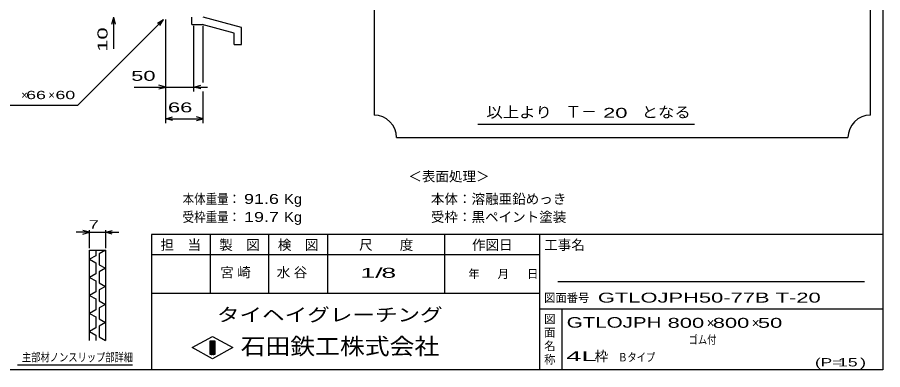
# Model space of a CAD drawing. Units: millimetres, scale not verified. Extents: x -1456 to 1385, y -1026 to 843.
# Drawn here: x -149 to 1385, y -917 to -292 of the extents above; entities that cross this region are included whole.
import ezdxf
from ezdxf.enums import TextEntityAlignment as Align

# ---------------------------------------------------------------- set-up
doc = ezdxf.new("R2010")
doc.units = ezdxf.units.MM
doc.header["$LTSCALE"] = 8
for name, color, linetype, lineweight in [('0_2', 150, 'Continuous', 25), ('19', 6, 'Continuous', 25), ('22', 4, 'Continuous', 25), ('24', 2, 'Continuous', 25), ('32', 4, 'Continuous', 25)]:
    doc.layers.add(name, color=color, linetype=linetype, lineweight=lineweight)
doc.styles.add('ベクトル', font='')
doc.styles.get('ベクトル').set_extended_font_data('ベクトル')

msp = doc.modelspace()

# ---------------------------------------------------------------- linework, layer by layer
at = {"layer": '0_2'}
for p, q in [((1384.8, 842.8), (1384.8, -917.2)), ((1384.8, -677.2), (88.8, -677.2)), ((88.8, -677.2), (88.8, -917.2)), ((192.8, -677.2), (192.8, -781.2)), ((296.8, -781.2), (296.8, -677.2)), ((400.8, -677.2), (400.8, -781.2)), ((608.8, -781.2), (608.8, -677.2)), ((776.8, -677.2), (776.8, -917.2)), ((776.8, -713.2), (88.8, -713.2)), ((1352.8, -761.2), (808.8, -761.2)), ((88.8, -781.2), (776.8, -781.2)), ((776.8, -809.2), (1384.8, -809.2)), ((816.8, -917.2), (816.8, -809.2)), ((160.8, -878), (196.8, -858)), ((196.8, -858), (232.8, -878)), ((192.8, -866), (200.8, -866)), ((192.8, -890), (192.8, -866)), ((192.8, -866), (194.4, -866)), ((194.4, -866), (194.4, -890)), ((196, -890), (196, -866)), ((196, -866), (197.6, -866)), ((197.6, -866), (197.6, -890)), ((199.2, -890), (199.2, -866)), ((199.2, -866), (200.8, -866)), ((200.8, -866), (200.8, -890)), ((200.8, -866), (200.8, -890)), ((196.8, -898), (160.8, -878)), ((232.8, -878), (196.8, -898)), ((200.8, -890), (192.8, -890)), ((194.4, -890), (196, -890)), ((197.6, -890), (199.2, -890)), ((1384.8, -917.2), (-1383.2, -917.2))]:
    msp.add_line(p, q, dxfattribs=at)
at = {"layer": '19'}
for p, q in [((160.5, -304.5), (160.5, -291.5)), ((160.5, -304.5), (178.8, -304.5)), ((235.1, -319.6), (178.8, -304.5)), ((248.1, -309.6), (180.5, -291.5)), ((235.1, -339.6), (235.1, -319.6)), ((248.1, -339.6), (248.1, -309.6)), ((235.1, -339.6), (248.1, -339.6))]:
    msp.add_line(p, q, dxfattribs=at)
at = {"layer": '22'}
for p, q in [((-42, -447.5), (110, -295.5)), ((18.8, -303.5), (22, -291.5)), ((25.2, -303.5), (22, -291.5)), ((22, -347.5), (22, -291.5)), ((99.6, -301.9), (110, -295.5)), ((103.6, -305.9), (110, -295.5)), ((114, -423.5), (114, -295.5)), ((114, -479.5), (114, -295.5)), ((164, -423.5), (164, -306.9)), ((180.5, -407.5), (180.5, -306.9)), ((114, -415.5), (102, -412.3)), ((164, -415.5), (176, -412.3)), ((58, -415.5), (114, -415.5)), ((102, -418.7), (114, -415.5)), ((114, -415.5), (164, -415.5)), ((176, -418.7), (164, -415.5)), ((164, -415.5), (188, -415.5)), ((180.5, -479.5), (180.5, -423.5)), ((-202, -447.5), (-42, -447.5)), ((114, -471.5), (126, -468.3)), ((126, -474.7), (114, -471.5)), ((114, -471.5), (180.5, -471.5)), ((180.5, -471.5), (168.5, -468.3)), ((168.5, -474.7), (180.5, -471.5))]:
    msp.add_line(p, q, dxfattribs=at)
at = {"layer": '24', "color": 4}
for p, q in [((483.2, 774.8), (483.2, -465.2)), ((1363.2, -465.2), (1363.2, 774.8)), ((667.2, -481.2), (1051.2, -481.2)), ((523.2, -505.2), (1323.2, -505.2))]:
    msp.add_line(p, q, dxfattribs=at)
for centre, start, end in [((483.2, -505.2), 0, 90), ((1363.2, -505.2), 90, 180)]:
    msp.add_arc(centre, 40, start, end, dxfattribs=at)
at = {"layer": '32'}
for p, q in [((-20.8, -673.2), (-44.8, -673.2)), ((-20.8, -673.2), (-32.8, -670)), ((-32.8, -676.4), (-20.8, -673.2)), ((-20.8, -701.2), (-20.8, -669.2)), ((-20.8, -673.2), (7.2, -673.2)), ((7.2, -669.2), (7.2, -701.2)), ((7.2, -673.2), (19.2, -670)), ((19.2, -676.4), (7.2, -673.2)), ((7.2, -673.2), (31.2, -673.2)), ((-20.8, -705.2), (7.2, -705.2)), ((-20.8, -865.2), (-20.8, -705.2)), ((-9.6, -705.2), (-9.6, -714.8)), ((7.2, -705.2), (-4, -711.6)), ((7.2, -705.2), (7.2, -865.2)), ((-9.6, -714.8), (-20.8, -721.2)), ((-4, -711.6), (-4, -730.8)), ((-20.8, -721.2), (-9.6, -727.6)), ((-9.6, -727.6), (-9.6, -746.8)), ((-4, -730.8), (7.2, -737.2)), ((-9.6, -746.8), (-20.8, -753.2)), ((7.2, -737.2), (-4, -743.6)), ((-4, -743.6), (-4, -762.8)), ((-20.8, -753.2), (-9.6, -759.6)), ((-9.6, -759.6), (-9.6, -778.8)), ((-4, -762.8), (7.2, -769.2)), ((-9.6, -778.8), (-20.8, -785.2)), ((7.2, -769.2), (-4, -775.6)), ((-4, -775.6), (-4, -794.8)), ((-20.8, -785.2), (-9.6, -791.6)), ((-9.6, -791.6), (-9.6, -810.8)), ((-4, -794.8), (7.2, -801.2)), ((-9.6, -810.8), (-20.8, -817.2)), ((7.2, -801.2), (-4, -807.6)), ((-4, -807.6), (-4, -826.8)), ((-20.8, -817.2), (-9.6, -823.6)), ((-9.6, -823.6), (-9.6, -842.8)), ((-4, -826.8), (7.2, -833.2)), ((-9.6, -842.8), (-20.8, -849.2)), ((7.2, -833.2), (-4, -839.6)), ((-4, -839.6), (-4, -858.8)), ((-20.8, -849.2), (-9.6, -855.6)), ((-9.6, -855.6), (-9.6, -865.2)), ((-4, -858.8), (7.2, -865.2)), ((55.2, -909.2), (-148.8, -909.2))]:
    msp.add_line(p, q, dxfattribs=at)

# ---------------------------------------------------------------- texts
at = {"layer": '0_2', "style": 'ベクトル'}
for s, height, p in [('担\u3000当', 17.6, (104.8, -695.6)), ('製\u3000図', 17.6, (208.8, -695.6)), ('検\u3000図', 17.6, (312.8, -695.6)), ('尺\u3000\u3000度', 17.6, (456.8, -695.6)), ('作図日', 17.6, (656.8, -695.6)), ('工事名', 17.6, (784.8, -695.6)), ('年', 14.7, (650.4, -747.2)), ('月', 14.7, (702.4, -747.2)), ('日', 14.7, (754.4, -747.2)), ('図面番号', 14.66, (784.8, -789.6)), ('図', 14.7, (784.8, -827.2)), ('面', 14.7, (784.8, -851.2)), ('名', 14.7, (784.8, -875.2)), ('称', 14.7, (784.8, -899.2))]:
    msp.add_text(s, height=height, dxfattribs=at).set_placement(p, align=Align.MIDDLE_LEFT)
at = {"layer": '0_2', "color": 222, "style": 'ベクトル'}
for s, height, width, p in [('タイヘイグレーチング', 23.46, 1.25, (204.8, -819.6)), ('石田鉄工株式会社', 29.33, 1.1, (246.8, -875.6))]:
    msp.add_text(s, height=height, dxfattribs=dict(at, width=width)).set_placement(p, align=Align.MIDDLE_LEFT)
at = {"layer": '22', "color": 2, "style": 'ベクトル', "width": 1.65}
msp.add_text(' 10 ', height=17.6, rotation=90, dxfattribs=at).set_placement((2, -363.5), align=Align.MIDDLE_LEFT)
at = {"layer": '22', "color": 2, "style": 'ベクトル'}
for s, height, width, p in [(' 50 ', 17.6, 1.65, (42, -395.5)), (' 66 ', 14.66, 1.6, (-142, -429.5)), (' 60 ', 14.66, 1.6, (-90, -429.5)), (' 66 ', 17.6, 1.65, (107.2, -451.5)), ('本体重量：', 17.6, 0.85, (144, -614)), (' 91.6', 17.6, 1.35, (244, -614)), ('Kg', 17.6, 1.1, (324, -614)), ('受枠重量：', 17.6, 0.85, (144, -646)), (' 19.7', 17.6, 1.35, (244, -646)), ('Kg', 17.6, 1.1, (324, -646)), ('1/', 17.6, 2, (459.2, -745.2)), (' 8 ', 17.6, 2, (483.2, -745.2)), ('GTLOJPH50-77B T-20               ', 17.6, 1.65, (880, -789.2)), ('GTLOJPH', 18.77, 1.45, (824.8, -833.2)), (' 800 ', 17.6, 1.65, (992.8, -834)), (' 800 ', 17.6, 1.65, (1072.8, -834)), (' 50 ', 17.6, 1.65, (1152.8, -834)), ('ゴム付', 14.66, 0.8, (1040.8, -864)), ('4L', 17.6, 2.05, (824, -893.2)), ('Ｂタイプ', 14.66, 0.8, (916, -895.2)), ('(P=', 14.66, 1.55, (1264.8, -904)), (' 15 ', 14.66, 1.6, (1296.8, -904)), (')', 14.7, 1.6, (1344.8, -904))]:
    msp.add_text(s, height=height, dxfattribs=dict(at, width=width)).set_placement(p, align=Align.MIDDLE_LEFT)
for s, height, p in [('×', 14.7, (-142, -429.5)), ('×', 14.7, (-94, -429.5)), ('＜表面処理＞', 17.6, (544, -574)), ('本体：', 17.6, (584, -614)), ('溶融亜鉛めっき', 17.6, (656, -614)), ('受枠：', 17.6, (584, -646)), ('黒ペイント塗装', 17.6, (656, -646)), ('×', 17.6, (1072.8, -834)), ('×', 17.6, (1152.8, -834)), ('枠', 17.6, (874.4, -893.2))]:
    msp.add_text(s, height=height, dxfattribs=at).set_placement(p, align=Align.MIDDLE_LEFT)
at = {"layer": '22', "color": 2, "char_height": 17.6, "attachment_point": 4, "style": 'ベクトル'}
for s, insert in [('\\T1.25;宮崎\u3000', (210.8, -745.2)), ('\\T1.25;水谷\u3000', (310.8, -745.2))]:
    msp.add_mtext(s, dxfattribs=dict(at, insert=insert))
at = {"layer": '24', "style": 'ベクトル'}
for s, height, width, p in [('以上より\u3000', 19.35, 1.1, (682.4, -460)), (' 20 ', 17.6, 1.65, (878.4, -461.2)), ('となる', 19.35, 1.1, (957.6, -460))]:
    msp.add_text(s, height=height, dxfattribs=dict(at, width=width)).set_placement(p, align=Align.MIDDLE_LEFT)
msp.add_text('Ｔ－', height=20.53, dxfattribs=at).set_placement((822.4, -459.2), align=Align.MIDDLE_LEFT)
at = {"layer": '32', "color": 2, "style": 'ベクトル'}
for s, width, p in [(' 7 ', 1.6, (-30.8, -659.2)), ('主部材ノンスリップ部詳細', 0.8, (-140.8, -895.2))]:
    msp.add_text(s, height=14.66, dxfattribs=dict(at, width=width)).set_placement(p, align=Align.MIDDLE_LEFT)

doc.saveas('drawing.dxf')
